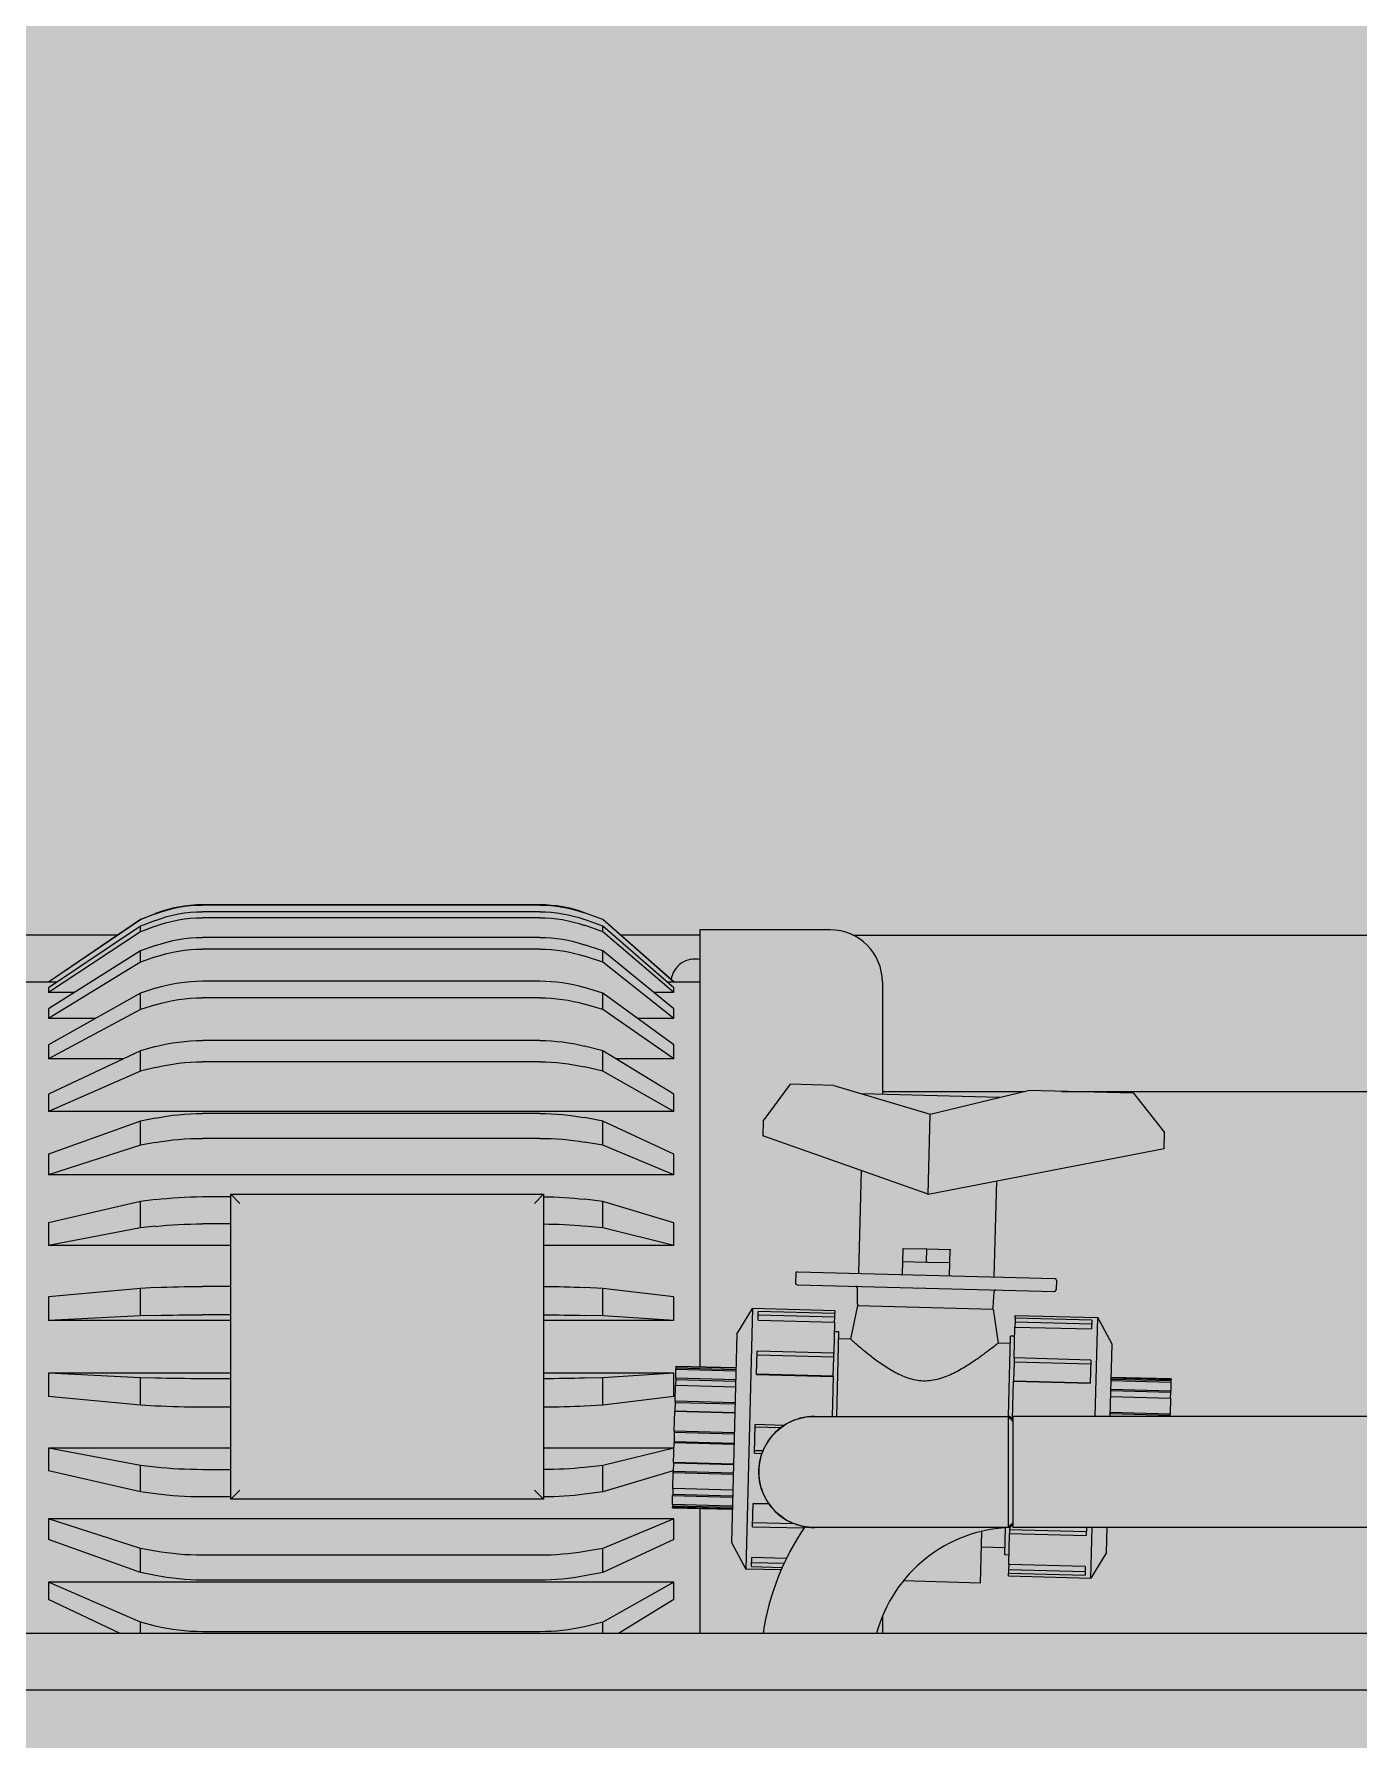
# Model space of a CAD drawing. Header units: centimetres. Extents: x 405564 to 502064, y 46284 to 60634.
# Drawn here: x 485280.04 to 485305.45, y 55967.11 to 55999.83 of the extents above; entities that cross this region are included whole.
import ezdxf

# ---------------------------------------------------------------- set-up
doc = ezdxf.new("R2010")
doc.units = ezdxf.units.CM
doc.layers.get('0').update_dxf_attribs({"color": 8, "lineweight": 9})
doc.layers.add('0-KRCN-MİMARİ-220526', color=8, linetype='Continuous', lineweight=9)
doc.layers.add('Visible (ISO)', color=8, linetype='Continuous', lineweight=18)
doc.layers.add('AS_NOT_MIMARI', color=8, linetype='Continuous')
doc.layers.add('AS_TAV', color=8, linetype='Continuous')

# ---------------------------------------------------------------- blocks, each defined once
blk = doc.blocks.new('A$Cdfb98813')
h = blk.add_hatch()
h.set_pattern_fill('ANGLE', color=256)
h.set_pattern_definition([(0, (-482318.783, -59032.118), (0, 6.985), [5.08, -1.905]), (90, (-482318.783, -59032.118), (-6.985, 4e-16), [5.08, -1.905])])
h.paths.add_polyline_path([(2235.139, -683), (325.139, -683), (325.139, -933.015), (2235.139, -933.015)])
h.paths.add_polyline_path([(800, -700), (900, -700), (900, -800), (800, -800)], flags=16)
h.paths.add_polyline_path([(1700, -700), (1800, -700), (1800, -800), (1700, -800)], flags=16)
at = {"layer": 'AS_TAV'}
blk.add_lwpolyline([(1253.081, -800), (1880, -800), (1880, -864.5), (1253.081, -864.5)], close=True, dxfattribs=at)
at = {"layer": 'Visible (ISO)'}
for p, q in [((1432.329, -849.715), (1432.62, -849.602)), ((1432.62, -849.607), (1432.329, -849.719)), ((1439.994, -849.435), (1433.52, -849.435)), ((1439.994, -849.439), (1433.52, -849.439)), ((1439.994, -849.567), (1433.52, -849.567)), ((1441.204, -849.715), (1440.848, -849.585)), ((1441.204, -849.719), (1440.848, -849.589)), ((1430.564, -850.915), (1432.329, -849.715)), ((1432.329, -849.719), (1430.564, -850.918)), ((1432.329, -849.843), (1430.564, -851.024)), ((1432.329, -849.953), (1430.564, -851.118)), ((1432.329, -849.719), (1432.329, -849.715)), ((1432.62, -849.732), (1432.329, -849.843)), ((1432.329, -849.953), (1432.329, -849.843)), ((1432.62, -849.844), (1432.329, -849.953)), ((1439.994, -849.681), (1433.52, -849.681)), ((1441.204, -849.843), (1440.848, -849.715)), ((1441.204, -849.953), (1440.848, -849.827)), ((1441.204, -849.719), (1441.204, -849.715)), ((1442.564, -850.915), (1441.204, -849.715)), ((1442.564, -850.918), (1441.204, -849.719)), ((1441.204, -849.953), (1441.204, -849.843)), ((1442.564, -851.024), (1441.204, -849.843)), ((1442.564, -851.118), (1441.204, -849.953)), ((1443.064, -849.915), (1443.064, -858.295)), ((1445.564, -849.915), (1443.064, -849.915)), ((1431.888, -850.015), (1429.199, -850.015)), ((1432.62, -850.215), (1432.329, -850.319)), ((1439.994, -850.06), (1433.52, -850.06)), ((1439.994, -850.283), (1433.52, -850.283)), ((1441.204, -850.319), (1440.848, -850.199)), ((1443.064, -850.015), (1441.544, -850.015)), ((1446, -850.015), (1459.251, -850.015)), ((1432.329, -850.319), (1430.564, -851.431)), ((1432.329, -850.535), (1430.564, -851.615)), ((1432.329, -850.535), (1432.329, -850.319)), ((1432.62, -850.434), (1432.329, -850.535)), ((1441.204, -850.535), (1440.848, -850.419)), ((1441.204, -850.535), (1441.204, -850.319)), ((1442.564, -851.431), (1441.204, -850.319)), ((1442.564, -851.615), (1441.204, -850.535)), ((1429.364, -850.915), (1430.564, -850.915)), ((1430.564, -850.915), (1430.564, -850.918)), ((1430.722, -850.918), (1430.564, -850.918)), ((1439.994, -850.896), (1433.52, -850.896)), ((1442.564, -850.918), (1442.443, -850.918)), ((1442.564, -850.918), (1442.564, -850.915)), ((1442.564, -850.915), (1443.064, -850.915)), ((1446.564, -850.915), (1446.564, -853.07)), ((1430.564, -851.024), (1430.564, -851.118)), ((1431.061, -851.118), (1430.564, -851.118)), ((1432.329, -851.128), (1430.564, -852.121)), ((1432.62, -851.035), (1432.329, -851.128)), ((1432.329, -851.44), (1432.329, -851.128)), ((1439.994, -851.219), (1433.52, -851.219)), ((1441.204, -851.128), (1440.848, -851.021)), ((1441.204, -851.44), (1441.204, -851.128)), ((1442.564, -852.121), (1441.204, -851.128)), ((1442.564, -851.118), (1442.182, -851.118)), ((1442.564, -851.118), (1442.564, -851.024)), ((1430.564, -851.431), (1430.564, -851.615)), ((1432.329, -851.44), (1430.564, -852.388)), ((1432.62, -851.352), (1432.329, -851.44)), ((1441.204, -851.44), (1440.848, -851.338)), ((1442.564, -852.388), (1441.204, -851.44)), ((1442.564, -851.615), (1442.564, -851.431)), ((1431.463, -851.615), (1430.564, -851.615)), ((1442.564, -851.615), (1441.871, -851.615)), ((1430.564, -852.121), (1430.564, -852.388)), ((1432.329, -852.233), (1430.564, -853.065)), ((1432.62, -852.155), (1432.329, -852.233)), ((1432.329, -852.628), (1432.329, -852.233)), ((1439.994, -852.039), (1433.52, -852.039)), ((1441.204, -852.233), (1440.848, -852.144)), ((1441.204, -852.628), (1441.204, -852.233)), ((1442.564, -853.065), (1441.204, -852.233)), ((1442.564, -852.388), (1442.564, -852.121)), ((1432.001, -852.388), (1430.564, -852.388)), ((1432.62, -852.555), (1432.329, -852.628)), ((1439.994, -852.447), (1433.52, -852.447)), ((1441.204, -852.628), (1440.848, -852.544)), ((1442.564, -852.388), (1441.457, -852.388)), ((1432.329, -852.628), (1430.564, -853.401)), ((1442.564, -853.401), (1441.204, -852.628)), ((1444.28, -853.584), (1444.802, -852.878)), ((1445.632, -852.9), (1444.802, -852.878)), ((1445.632, -852.9), (1447.484, -853.449)), ((1430.564, -853.065), (1430.564, -853.401)), ((1442.564, -853.401), (1442.564, -853.065)), ((1448.816, -853.129), (1446.171, -853.06)), ((1446.564, -853.015), (1449.294, -853.015)), ((1447.484, -853.449), (1449.363, -852.998)), ((1451.38, -853.051), (1449.363, -852.998)), ((1449.998, -853.015), (1458.435, -853.015)), ((1451.38, -853.051), (1451.977, -853.801)), ((1442.564, -853.401), (1430.564, -853.401)), ((1432.62, -853.528), (1432.329, -853.587)), ((1439.994, -853.439), (1433.52, -853.439)), ((1441.204, -853.587), (1440.848, -853.518)), ((1447.444, -854.993), (1447.484, -853.449)), ((1432.329, -853.587), (1430.564, -854.22)), ((1432.329, -854.047), (1432.329, -853.587)), ((1441.204, -854.047), (1441.204, -853.587)), ((1442.564, -854.22), (1441.204, -853.587)), ((1444.28, -853.584), (1444.272, -853.865)), ((1447.441, -854.987), (1444.272, -853.865)), ((1451.968, -854.113), (1451.977, -853.801)), ((1432.329, -854.047), (1430.564, -854.613)), ((1432.62, -853.994), (1432.329, -854.047)), ((1439.994, -853.915), (1433.52, -853.915)), ((1441.204, -854.047), (1440.848, -853.986)), ((1442.564, -854.613), (1441.204, -854.047)), ((1451.968, -854.113), (1447.444, -854.993)), ((1430.564, -854.22), (1430.564, -854.613)), ((1442.564, -854.613), (1442.564, -854.22)), ((1446.156, -854.532), (1446.104, -856.504)), ((1442.564, -854.613), (1430.564, -854.613)), ((1448.751, -854.739), (1448.703, -856.572)), ((1432.329, -855.129), (1430.564, -855.537)), ((1432.62, -855.091), (1432.329, -855.129)), ((1432.329, -855.634), (1432.329, -855.129)), ((1434.064, -855.034), (1433.52, -855.034)), ((1434.064, -860.84), (1434.064, -854.989)), ((1434.064, -854.989), (1434.238, -855.162)), ((1434.064, -854.989), (1440.064, -854.989)), ((1440.064, -854.989), (1439.891, -855.162)), ((1440.064, -854.989), (1440.064, -860.84)), ((1441.204, -855.129), (1440.848, -855.085)), ((1442.564, -855.537), (1441.204, -855.129)), ((1441.204, -855.634), (1441.204, -855.129)), ((1447.439, -854.994), (1447.441, -854.987)), ((1447.444, -854.993), (1447.439, -854.994)), ((1430.564, -855.537), (1430.564, -855.968)), ((1432.329, -855.634), (1430.564, -855.968)), ((1432.62, -855.603), (1432.329, -855.634)), ((1434.064, -855.557), (1433.52, -855.557)), ((1441.204, -855.634), (1440.848, -855.598)), ((1442.564, -855.968), (1441.204, -855.634)), ((1442.564, -855.968), (1442.564, -855.537)), ((1434.064, -855.968), (1430.564, -855.968)), ((1442.564, -855.968), (1440.064, -855.968)), ((1446.954, -856.026), (1446.966, -856.026)), ((1446.96, -856.276), (1446.966, -856.026)), ((1446.966, -856.026), (1447.416, -856.038)), ((1447.41, -856.288), (1447.416, -856.038)), ((1447.416, -856.038), (1447.866, -856.05)), ((1447.86, -856.3), (1447.866, -856.05)), ((1447.866, -856.05), (1447.879, -856.05)), ((1447.866, -856.05), (1447.866, -856.05)), ((1444.904, -856.502), (1444.899, -856.692)), ((1444.934, -856.473), (1449.873, -856.602)), ((1446.953, -856.526), (1446.96, -856.276)), ((1446.96, -856.276), (1447.397, -856.288)), ((1447.422, -856.288), (1447.397, -856.288)), ((1447.422, -856.288), (1447.86, -856.3)), ((1447.853, -856.55), (1447.86, -856.3)), ((1432.329, -856.794), (1430.564, -856.958)), ((1432.62, -856.778), (1432.329, -856.794)), ((1432.329, -857.322), (1432.329, -856.794)), ((1434.064, -856.755), (1433.52, -856.755)), ((1441.204, -856.794), (1440.848, -856.776)), ((1442.564, -856.958), (1441.204, -856.794)), ((1441.204, -857.322), (1441.204, -856.794)), ((1444.928, -856.723), (1449.866, -856.852)), ((1446.087, -857.095), (1446.085, -856.782)), ((1449.902, -856.633), (1449.897, -856.823)), ((1430.564, -856.958), (1430.564, -857.409)), ((1442.564, -857.409), (1442.564, -856.958)), ((1446.088, -857.124), (1445.956, -857.77)), ((1446.088, -857.124), (1448.687, -857.192)), ((1448.689, -857.163), (1448.708, -856.851)), ((1432.329, -857.322), (1430.564, -857.409)), ((1434.064, -857.409), (1430.564, -857.409)), ((1432.62, -857.314), (1432.329, -857.322)), ((1434.064, -857.302), (1433.52, -857.302)), ((1442.564, -857.409), (1440.064, -857.409)), ((1441.204, -857.322), (1440.848, -857.313)), ((1442.564, -857.409), (1441.204, -857.322)), ((1443.772, -857.673), (1444.074, -857.181)), ((1444.074, -857.181), (1443.943, -862.179)), ((1445.655, -857.222), (1444.074, -857.181)), ((1444.18, -857.406), (1444.184, -857.236)), ((1444.18, -857.406), (1445.649, -857.444)), ((1445.652, -857.346), (1444.182, -857.308)), ((1445.654, -857.274), (1444.184, -857.236)), ((1445.649, -857.444), (1445.634, -858.039)), ((1445.649, -857.444), (1445.652, -857.346)), ((1445.652, -857.346), (1445.654, -857.274)), ((1445.655, -857.222), (1445.654, -857.274)), ((1448.687, -857.192), (1448.784, -857.844)), ((1449.111, -857.437), (1449.108, -857.535)), ((1449.112, -857.365), (1449.111, -857.437)), ((1449.111, -857.437), (1450.58, -857.475)), ((1449.112, -857.365), (1449.114, -857.313)), ((1450.582, -857.403), (1449.112, -857.365)), ((1449.114, -857.313), (1450.695, -857.354)), ((1450.582, -857.403), (1450.577, -857.573)), ((1450.645, -859.249), (1450.695, -857.354)), ((1450.97, -857.862), (1450.695, -857.354)), ((1443.772, -857.673), (1443.668, -861.672)), ((1445.644, -857.622), (1445.724, -857.624)), ((1445.724, -857.624), (1445.682, -859.249)), ((1445.956, -857.77), (1445.721, -857.764)), ((1448.983, -859.251), (1449.023, -857.711)), ((1449.103, -857.713), (1449.023, -857.711)), ((1449.092, -858.129), (1449.108, -857.535)), ((1449.108, -857.535), (1450.577, -857.573)), ((1444.152, -858.445), (1444.164, -858)), ((1445.632, -858.115), (1444.162, -858.076)), ((1445.634, -858.039), (1444.164, -858)), ((1445.622, -858.478), (1445.632, -858.115)), ((1445.632, -858.115), (1445.634, -858.039)), ((1449.02, -857.851), (1448.784, -857.844)), ((1449.092, -858.129), (1449.09, -858.205)), ((1450.562, -858.168), (1449.092, -858.129)), ((1450.934, -859.249), (1450.97, -857.862)), ((1434.064, -858.42), (1430.564, -858.42)), ((1430.564, -858.42), (1430.564, -858.871)), ((1432.329, -858.507), (1430.564, -858.42)), ((1442.564, -858.42), (1440.064, -858.42)), ((1442.564, -858.42), (1441.204, -858.507)), ((1442.564, -858.871), (1442.564, -858.42)), ((1442.6, -858.516), (1442.605, -858.345)), ((1442.606, -858.297), (1442.605, -858.321)), ((1442.605, -858.321), (1442.605, -858.345)), ((1442.605, -858.321), (1443.755, -858.351)), ((1442.605, -858.345), (1443.754, -858.375)), ((1442.606, -858.297), (1442.606, -858.283)), ((1442.606, -858.283), (1443.756, -858.313)), ((1443.755, -858.327), (1442.606, -858.297)), ((1444.152, -858.445), (1445.622, -858.484)), ((1445.622, -858.478), (1444.153, -858.44)), ((1449.09, -858.205), (1449.081, -858.569)), ((1449.09, -858.205), (1450.56, -858.244)), ((1450.562, -858.168), (1450.55, -858.613)), ((1432.329, -859.035), (1432.329, -858.507)), ((1432.62, -858.515), (1432.329, -858.507)), ((1434.064, -858.527), (1433.52, -858.527)), ((1441.204, -858.507), (1440.848, -858.516)), ((1441.204, -859.035), (1441.204, -858.507)), ((1442.588, -858.958), (1442.597, -858.65)), ((1442.599, -858.543), (1442.597, -858.65)), ((1442.597, -858.65), (1443.746, -858.68)), ((1442.6, -858.516), (1442.599, -858.543)), ((1442.599, -858.543), (1443.749, -858.573)), ((1443.75, -858.546), (1442.6, -858.516)), ((1445.622, -858.484), (1445.602, -859.249)), ((1445.622, -858.484), (1445.622, -858.478)), ((1449.062, -859.304), (1449.081, -858.574)), ((1449.081, -858.569), (1449.081, -858.574)), ((1449.081, -858.569), (1450.55, -858.608)), ((1449.081, -858.574), (1450.55, -858.613)), ((1452.096, -858.792), (1450.946, -858.761)), ((1452.097, -858.764), (1450.947, -858.734)), ((1452.102, -858.57), (1450.952, -858.54)), ((1450.952, -858.564), (1452.101, -858.594)), ((1452.103, -858.531), (1450.953, -858.501)), ((1452.103, -858.546), (1450.953, -858.516)), ((1452.093, -858.898), (1452.096, -858.792)), ((1452.096, -858.792), (1452.097, -858.764)), ((1452.101, -858.594), (1452.097, -858.764)), ((1452.101, -858.594), (1452.102, -858.57)), ((1452.102, -858.57), (1452.103, -858.546)), ((1452.103, -858.531), (1452.103, -858.546)), ((1432.329, -859.035), (1430.564, -858.871)), ((1432.62, -859.051), (1432.329, -859.035)), ((1434.064, -859.074), (1433.52, -859.074)), ((1441.204, -859.035), (1440.848, -859.053)), ((1442.564, -858.871), (1441.204, -859.035)), ((1442.588, -858.982), (1442.584, -859.144)), ((1442.588, -858.958), (1442.588, -858.982)), ((1443.738, -858.988), (1442.588, -858.958)), ((1442.588, -858.982), (1443.737, -859.012)), ((1450.944, -858.868), (1452.093, -858.898)), ((1452.093, -858.898), (1452.085, -859.206)), ((1442.573, -859.535), (1442.583, -859.151)), ((1442.584, -859.144), (1442.583, -859.151)), ((1442.583, -859.151), (1443.733, -859.181)), ((1442.584, -859.144), (1443.733, -859.174)), ((1444.113, -859.958), (1444.127, -859.408)), ((1444.678, -859.422), (1444.127, -859.408)), ((1445.261, -859.249), (1448.978, -859.249)), ((1449.07, -859.312), (1449.007, -859.25)), ((1449.07, -859.249), (1449.07, -861.383)), ((1504.589, -859.249), (1449.07, -859.249)), ((1452.085, -859.231), (1450.935, -859.201)), ((1452.085, -859.206), (1450.936, -859.176)), ((1452.084, -859.249), (1452.085, -859.231)), ((1452.085, -859.231), (1452.085, -859.206)), ((1442.558, -860.134), (1442.568, -859.75)), ((1442.573, -859.552), (1442.568, -859.732)), ((1442.568, -859.732), (1442.568, -859.75)), ((1442.568, -859.732), (1443.718, -859.762)), ((1442.568, -859.75), (1443.717, -859.78)), ((1442.573, -859.535), (1442.573, -859.552)), ((1443.723, -859.565), (1442.573, -859.535)), ((1442.573, -859.552), (1443.722, -859.582)), ((1444.61, -859.471), (1444.126, -859.458)), ((1434.064, -859.861), (1430.564, -859.861)), ((1432.329, -860.195), (1430.564, -859.861)), ((1430.564, -859.861), (1430.564, -860.292)), ((1442.564, -859.861), (1440.064, -859.861)), ((1442.564, -859.861), (1441.204, -860.195)), ((1442.564, -859.877), (1442.564, -859.861)), ((1444.113, -859.958), (1444.254, -859.962)), ((1444.273, -859.912), (1444.114, -859.908)), ((1432.329, -860.7), (1430.564, -860.292)), ((1432.62, -860.226), (1432.329, -860.195)), ((1432.329, -860.7), (1432.329, -860.195)), ((1434.064, -860.272), (1433.52, -860.272)), ((1441.204, -860.195), (1440.848, -860.231)), ((1441.204, -860.7), (1441.204, -860.195)), ((1442.553, -860.295), (1441.204, -860.7)), ((1442.545, -860.635), (1442.553, -860.327)), ((1442.557, -860.14), (1442.553, -860.302)), ((1442.553, -860.302), (1442.553, -860.327)), ((1442.553, -860.302), (1443.703, -860.333)), ((1442.553, -860.327), (1443.702, -860.357)), ((1442.558, -860.134), (1442.557, -860.14)), ((1442.557, -860.14), (1443.707, -860.17)), ((1443.707, -860.164), (1442.558, -860.134)), ((1432.62, -860.738), (1432.329, -860.7)), ((1434.064, -860.84), (1434.238, -860.667)), ((1440.064, -860.84), (1439.891, -860.667)), ((1441.204, -860.7), (1440.848, -860.744)), ((1442.542, -860.742), (1442.541, -860.769)), ((1442.545, -860.635), (1442.542, -860.742)), ((1442.542, -860.742), (1443.691, -860.772)), ((1443.694, -860.665), (1442.545, -860.635)), ((1434.064, -860.795), (1433.52, -860.795)), ((1440.064, -860.84), (1434.064, -860.84)), ((1442.536, -860.963), (1442.535, -860.988)), ((1442.535, -861.002), (1442.535, -860.988)), ((1442.535, -860.988), (1443.685, -861.018)), ((1442.535, -861.002), (1443.685, -861.032)), ((1442.537, -860.94), (1442.536, -860.963)), ((1442.536, -860.963), (1443.686, -860.994)), ((1442.537, -860.94), (1442.541, -860.769)), ((1443.686, -860.97), (1442.537, -860.94)), ((1442.541, -860.769), (1443.691, -860.799)), ((1443.064, -861.016), (1443.064, -863.415)), ((1444.076, -861.366), (1444.088, -860.92)), ((1444.39, -860.934), (1444.087, -860.926)), ((1444.387, -860.928), (1444.088, -860.92)), ((1442.564, -861.216), (1430.564, -861.216)), ((1430.564, -861.216), (1430.564, -861.609)), ((1432.329, -861.782), (1430.564, -861.216)), ((1442.564, -861.216), (1441.204, -861.782)), ((1442.564, -861.609), (1442.564, -861.216)), ((1444.076, -861.366), (1445.063, -861.391)), ((1444.874, -861.311), (1444.078, -861.29)), ((1448.978, -861.383), (1445.261, -861.383)), ((1448.913, -861.909), (1448.927, -861.388)), ((1449.007, -861.385), (1449.006, -861.419)), ((1449.012, -861.384), (1449.07, -861.324)), ((1504.589, -861.383), (1449.07, -861.383)), ((1450.478, -861.383), (1450.474, -861.533)), ((1450.564, -862.353), (1450.589, -861.383)), ((1450.865, -861.86), (1450.878, -861.383)), ((1432.329, -862.242), (1430.564, -861.609)), ((1442.564, -861.609), (1441.204, -862.242)), ((1443.668, -861.672), (1443.943, -862.179)), ((1448.444, -862.447), (1448.47, -861.457)), ((1448.989, -862.089), (1449.004, -861.495)), ((1449.006, -861.419), (1449.004, -861.495)), ((1449.004, -861.495), (1450.474, -861.533)), ((1449.006, -861.419), (1450.476, -861.457)), ((1432.329, -862.242), (1432.329, -861.782)), ((1432.62, -861.835), (1432.329, -861.782)), ((1439.994, -861.914), (1433.52, -861.914)), ((1441.204, -861.782), (1440.848, -861.843)), ((1441.204, -862.242), (1441.204, -861.782)), ((1444.056, -862.13), (1444.06, -861.96)), ((1444.677, -862.074), (1444.058, -862.058)), ((1444.723, -861.978), (1444.06, -861.96)), ((1448.917, -861.769), (1448.462, -861.757)), ((1448.993, -861.911), (1448.913, -861.909)), ((1450.865, -861.86), (1450.564, -862.353)), ((1432.62, -862.302), (1432.329, -862.242)), ((1439.994, -862.39), (1433.52, -862.39)), ((1441.204, -862.242), (1440.848, -862.311)), ((1444.622, -862.197), (1443.943, -862.179)), ((1444.056, -862.13), (1444.645, -862.146)), ((1448.983, -862.311), (1448.984, -862.259)), ((1448.983, -862.311), (1450.564, -862.353)), ((1448.986, -862.187), (1448.984, -862.259)), ((1448.984, -862.259), (1450.454, -862.298)), ((1448.989, -862.089), (1448.986, -862.187)), ((1448.986, -862.187), (1450.456, -862.225)), ((1450.458, -862.128), (1448.989, -862.089)), ((1450.458, -862.128), (1450.454, -862.298)), ((1442.564, -862.428), (1430.564, -862.428)), ((1430.564, -862.428), (1430.564, -862.764)), ((1432.329, -863.201), (1430.564, -862.428)), ((1442.564, -862.428), (1441.204, -863.201)), ((1442.564, -862.764), (1442.564, -862.428)), ((1448.444, -862.447), (1446.962, -862.408)), ((1431.944, -863.415), (1430.564, -862.764)), ((1442.564, -862.764), (1441.501, -863.415)), ((1432.329, -863.415), (1432.329, -863.201)), ((1432.62, -863.274), (1432.329, -863.201)), ((1441.204, -863.201), (1440.848, -863.285)), ((1441.204, -863.415), (1441.204, -863.201)), ((1446.564, -863.082), (1446.564, -863.415)), ((1572.048, -863.415), (1409.528, -863.415)), ((1439.994, -863.382), (1433.52, -863.382))]:
    blk.add_line(p, q, dxfattribs=at)
for centre, radius, start, end in [((1433.52, -851.935), 2.5, 90, 111.1126), ((1439.994, -851.935), 2.5, 70.0148, 90), ((1445.564, -850.915), 1, 0, 90), ((1442.964, -850.93), 0.455, 77.2942, 172.4501), ((1444.934, -856.503), 0.03, 88.5, 178.5), ((1444.929, -856.693), 0.03, 178.5, 268.5), ((1446.055, -856.783), 0.03, 0.5, 88.5), ((1448.738, -856.853), 0.03, 88.5, 176.5), ((1449.867, -856.822), 0.03, 268.5, 358.5), ((1449.872, -856.632), 0.03, 358.5, 88.5), ((1446.117, -857.094), 0.03, 180.5, 268.5), ((1448.659, -857.161), 0.03, 268.5, 356.5), ((1445.26, -860.316), 1.067, 90, 270.06), ((1449.101, -864.126), 4.877, 91.44836775776484, 91.44838709853505), ((1449.101, -864.126), 4.877, 91.1052, 91.4291), ((1449.101, -864.126), 4.877, 145.5517, 171.6094), ((1449.101, -864.126), 2.743, 91.8651, 164.9646)]:
    blk.add_arc(centre, radius, start, end, dxfattribs=at)
at = {"layer": 'Visible (ISO)', "extrusion": (0, 0, -1)}
for centre, ratio, start_param, end_param in [((1433.52, -851.938), 0.999476, 1.202312, 1.570796), ((1433.52, -852.028), 0.984367, 1.202312, 1.570796), ((1439.994, -851.938), 0.999476, 1.570796, 1.919603), ((1439.994, -852.028), 0.984367, 1.570796, 1.919603), ((1433.52, -852.109), 0.970903, 1.202312, 1.570796), ((1439.994, -852.109), 0.970903, 1.570796, 1.919603), ((1433.52, -852.376), 0.926236, 1.202312, 1.570796), ((1433.52, -852.533), 0.899896, 1.202312, 1.570796), ((1439.994, -852.376), 0.926236, 1.570796, 1.919603), ((1439.994, -852.533), 0.899896, 1.570796, 1.919603), ((1433.52, -852.965), 0.827625, 1.202312, 1.570796), ((1439.994, -852.965), 0.827625, 1.570796, 1.919603), ((1433.52, -853.193), 0.78956, 1.202312, 1.570796), ((1439.994, -853.193), 0.78956, 1.570796, 1.919603), ((1433.52, -853.771), 0.692843, 1.202312, 1.570796), ((1439.994, -853.771), 0.692843, 1.570796, 1.919603), ((1433.52, -854.059), 0.644717, 1.202312, 1.570796), ((1439.994, -854.059), 0.644717, 1.570796, 1.919603), ((1433.52, -854.758), 0.527779, 1.202312, 1.570796), ((1439.994, -854.758), 0.527779, 1.570796, 1.919603), ((1433.52, -855.094), 0.471696, 1.202312, 1.570796), ((1439.994, -855.094), 0.471696, 1.570796, 1.919603), ((1433.52, -855.883), 0.33965, 1.202312, 1.570796), ((1439.994, -855.883), 0.33965, 1.599132, 1.919603), ((1433.52, -856.252), 0.27806, 1.202312, 1.570796), ((1439.994, -856.252), 0.27806, 1.599132, 1.919603), ((1433.52, -857.097), 0.136676, 1.202312, 1.570796), ((1439.994, -857.097), 0.136676, 1.599132, 1.919603), ((1433.52, -857.482), 0.072271, 1.202312, 1.570796), ((1439.994, -857.482), 0.072271, 1.599132, 1.919603), ((1433.52, -858.347), 0.072271, 4.712389, 5.080874), ((1439.994, -858.347), 0.072271, 4.363582, 4.684054), ((1433.52, -858.732), 0.136676, 4.712389, 5.080874), ((1439.994, -858.732), 0.136676, 4.363582, 4.684054), ((1433.52, -859.577), 0.27806, 4.712389, 5.080874), ((1439.994, -859.577), 0.27806, 4.363582, 4.684054), ((1433.52, -859.946), 0.33965, 4.712389, 5.080874), ((1439.994, -859.946), 0.33965, 4.363582, 4.684054), ((1433.52, -860.735), 0.471696, 4.712389, 5.080874), ((1439.994, -860.735), 0.471696, 4.363582, 4.712389), ((1433.52, -861.071), 0.527779, 4.712389, 5.080874), ((1439.994, -861.071), 0.527779, 4.363582, 4.712389), ((1433.52, -861.77), 0.644717, 4.712389, 5.080874), ((1439.994, -861.77), 0.644717, 4.363582, 4.712389)]:
    blk.add_ellipse(centre, major_axis=(-2.5, 0), ratio=ratio, start_param=start_param, end_param=end_param, dxfattribs=at)
at = {"layer": 'Visible (ISO)'}
for points, knots in [([(1445.956, -857.77), (1445.956, -857.77), (1445.965, -857.778), (1446, -857.808), (1446.026, -857.831), (1446.129, -857.918), (1446.229, -858.003), (1446.401, -858.136), (1446.469, -858.187), (1446.617, -858.289), (1446.698, -858.341), (1446.868, -858.436), (1446.958, -858.479), (1447.147, -858.542), (1447.247, -858.563), (1447.35, -858.565)], [12.006564, 12.006564, 12.006564, 12.006564, 12.295744, 12.295744, 12.584925, 12.584925, 13.163287, 13.163287, 13.474264, 13.474264, 13.785241, 13.785241, 14.096218, 14.096218, 14.407195, 14.407195, 14.407195, 14.407195]), ([(1447.35, -858.565), (1447.454, -858.568), (1447.554, -858.553), (1447.747, -858.5), (1447.839, -858.462), (1448.014, -858.376), (1448.097, -858.328), (1448.25, -858.233), (1448.321, -858.186), (1448.499, -858.062), (1448.604, -857.983), (1448.711, -857.901), (1448.739, -857.88), (1448.775, -857.851), (1448.784, -857.844), (1448.784, -857.844)], [4.802966, 4.802966, 4.802966, 4.802966, 5.113943, 5.113943, 5.42492, 5.42492, 5.735897, 5.735897, 6.046874, 6.046874, 6.625236, 6.625236, 6.914417, 6.914417, 7.203597, 7.203597, 7.203597, 7.203597]), ([(1445.261, -861.383), (1445.121, -861.383), (1444.983, -861.355), (1444.854, -861.302), (1444.724, -861.249), (1444.607, -861.17), (1444.508, -861.071), (1444.309, -860.874), (1444.195, -860.597), (1444.194, -860.318), (1444.194, -860.178), (1444.222, -860.039), (1444.275, -859.909), (1444.329, -859.78), (1444.407, -859.662), (1444.506, -859.563), (1444.605, -859.463), (1444.723, -859.385), (1444.852, -859.331), (1444.982, -859.277), (1445.12, -859.25), (1445.26, -859.249), (1445.26, -859.249), (1445.26, -859.249), (1445.26, -859.249)], [-0.4998539, -0.4998539, -0.4998539, -0.4998539, -0.4375, -0.4375, -0.4375, -0.375, -0.375, -0.375, -0.25, -0.25, -0.25, -0.1875, -0.1875, -0.1875, -0.125, -0.125, -0.125, -0.0625, -0.0625, -0.0625, 0, 0, 0, 0.0000157, 0.0000157, 0.0000157, 0.0000157]), ([(1448.978, -859.249), (1448.977, -859.25), (1448.977, -859.364), (1448.977, -859.562), (1448.977, -859.661), (1448.976, -859.779), (1448.976, -859.908), (1448.976, -860.038), (1448.976, -860.176), (1448.976, -860.317), (1448.976, -860.457), (1448.976, -860.596), (1448.976, -860.725), (1448.976, -860.855), (1448.977, -860.972), (1448.977, -861.071), (1448.977, -861.17), (1448.977, -861.249), (1448.977, -861.302), (1448.977, -861.355), (1448.978, -861.383), (1448.978, -861.383)], [-1, -1, -1, -1, -0.875, -0.875, -0.875, -0.8125, -0.8125, -0.8125, -0.75, -0.75, -0.75, -0.6875, -0.6875, -0.6875, -0.625, -0.625, -0.625, -0.5625, -0.5625, -0.5625, -0.5000831, -0.5000831, -0.5000831, -0.5000831]), ([(1449.007, -859.25), (1449.007, -859.25), (1449.007, -859.25), (1449.007, -859.25), (1449.007, -859.25), (1449.007, -859.26), (1449.007, -859.278)], [-0.75008769, -0.75008769, -0.75008769, -0.75008769, -0.75, -0.75, -0.75, -0.71346116, -0.71346116, -0.71346116, -0.71346116])]:
    blk.add_open_spline(points, degree=3, knots=knots, dxfattribs=at)
for points in [[(1445.26, -859.249), (1445.261, -859.249), (1445.261, -859.249), (1445.261, -859.249)], [(1448.978, -859.249), (1448.978, -859.249), (1448.978, -859.249), (1448.978, -859.249)], [(1449.07, -859.342), (1449.04, -859.311), (1449.009, -859.28), (1448.978, -859.249)], [(1448.978, -861.383), (1449.009, -861.352), (1449.04, -861.321), (1449.07, -861.291)], [(1449.012, -861.349), (1449.012, -861.372), (1449.012, -861.384), (1449.012, -861.384)]]:
    blk.add_open_spline(points, degree=3, dxfattribs=at)
blk = doc.blocks.new('A$C6A10306C')
at = {"layer": 'AS_NOT_MIMARI'}
blk.add_blockref('A$Cdfb98813', (13285.68, -3801.454), dxfattribs=at)

msp = doc.modelspace()

# ---------------------------------------------------------------- block references
at = {"layer": '0-KRCN-MİMARİ-220526'}
msp.add_blockref('A$C6A10306C', (470564.066, 60634.016), dxfattribs=at)

doc.saveas('drawing.dxf')
